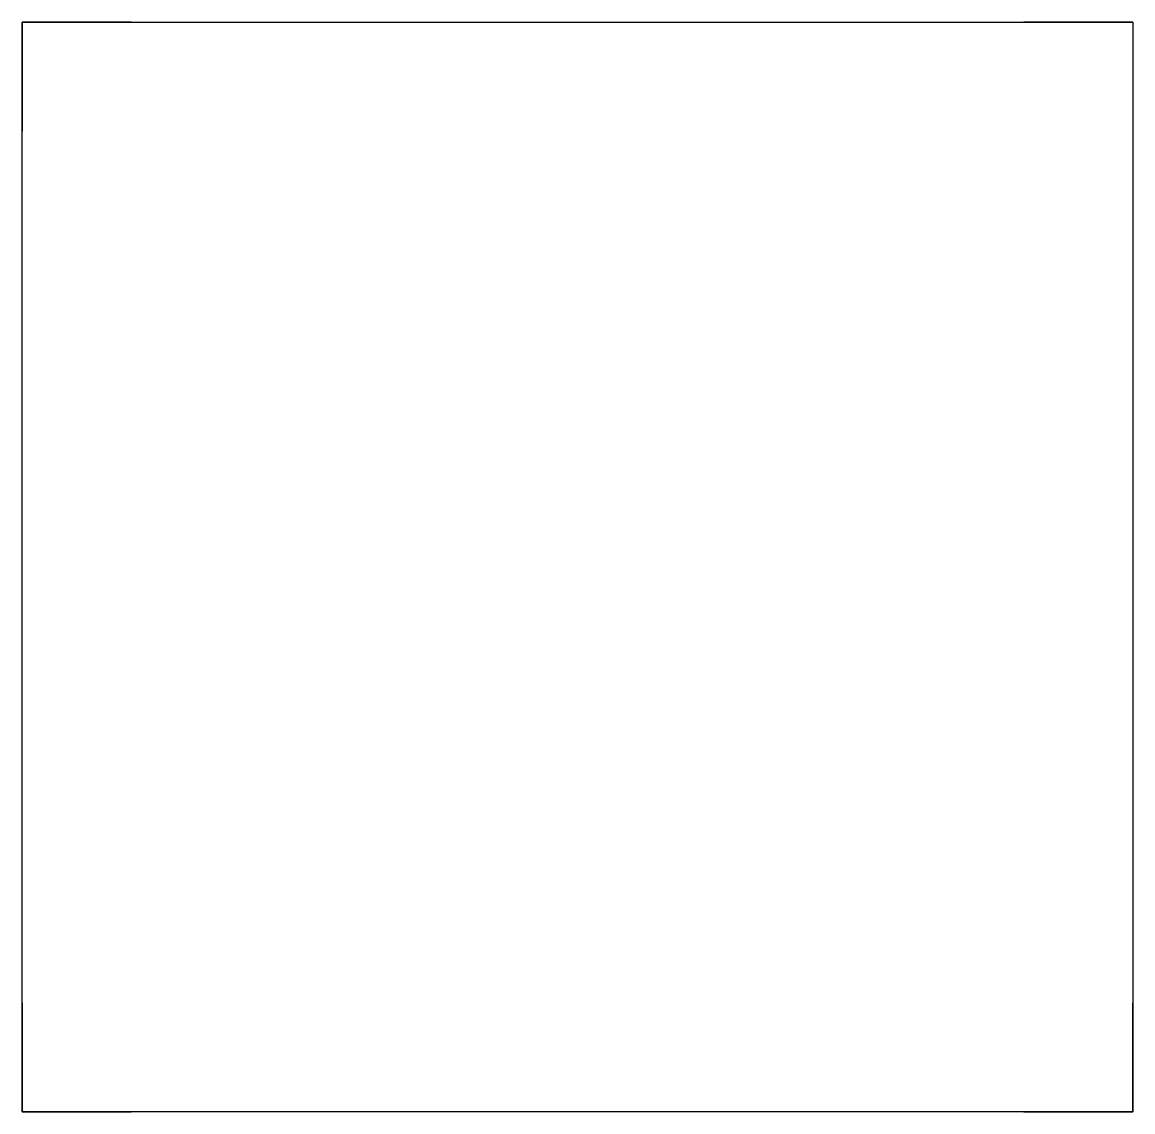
# Model space of a CAD drawing. Header units: millimetres. Extents: x 2949.9 to 2970.3, y 2230.1 to 2250.1.
import ezdxf

# ---------------------------------------------------------------- set-up
doc = ezdxf.new("R2010")
doc.units = ezdxf.units.MM

msp = doc.modelspace()

# ---------------------------------------------------------------- linework, layer by layer
for p, q in [((2949.948, 2250.069), (2949.948, 2250.069, -15)), ((2949.948, 2250.069, -15), (2951.948, 2250.069, -15)), ((2949.948, 2250.069), (2970.317, 2250.069)), ((2949.948, 2230.081), (2949.948, 2250.069)), ((2951.948, 2250.069), (2949.948, 2250.069)), ((2951.948, 2250.069, -15), (2949.948, 2250.069, -15)), ((2949.948, 2250.069, -15), (2951.948, 2250.069, -15)), ((2949.948, 2250.069, -15), (2949.948, 2248.069, -15)), ((2949.948, 2250.069), (2949.948, 2248.069)), ((2951.948, 2250.069, -15), (2951.948, 2250.069)), ((2951.948, 2250.069, -15), (2951.948, 2250.069, -15)), ((2970.317, 2250.069, -15), (2968.317, 2250.069, -15)), ((2968.317, 2250.069, -15), (2968.317, 2250.069)), ((2970.317, 2250.069), (2968.317, 2250.069)), ((2970.317, 2250.069), (2970.317, 2250.069, -15)), ((2970.317, 2250.069), (2970.317, 2230.081)), ((2970.317, 2250.069, -15), (2970.317, 2248.069, -15)), ((2970.317, 2250.069, -15), (2970.317, 2250.069, -15)), ((2970.317, 2250.069), (2970.317, 2248.069)), ((2949.948, 2248.069, -15), (2949.948, 2248.069)), ((2970.317, 2248.069, -15), (2970.317, 2248.069)), ((2949.948, 2230.081, -15), (2949.948, 2232.081, -15)), ((2949.948, 2232.081, -15), (2949.948, 2232.081)), ((2949.948, 2232.081), (2949.948, 2230.081)), ((2970.317, 2230.081, -15), (2970.317, 2232.081, -15)), ((2970.317, 2232.081, -15), (2970.317, 2232.081, 0.071)), ((2970.317, 2230.081), (2970.317, 2232.081)), ((2949.948, 2230.081), (2949.948, 2230.081, -15)), ((2949.948, 2230.081, -15), (2951.948, 2230.081, -15)), ((2970.317, 2230.081), (2949.948, 2230.081)), ((2951.948, 2230.081), (2949.948, 2230.081)), ((2951.948, 2230.081, -15), (2951.948, 2230.081)), ((2970.317, 2230.081, -15), (2968.317, 2230.081, -15)), ((2968.317, 2230.081, -15), (2968.317, 2230.081)), ((2968.317, 2230.081), (2970.317, 2230.081)), ((2970.317, 2230.081), (2970.317, 2230.081, -15))]:
    msp.add_line(p, q)

doc.saveas('drawing.dxf')
